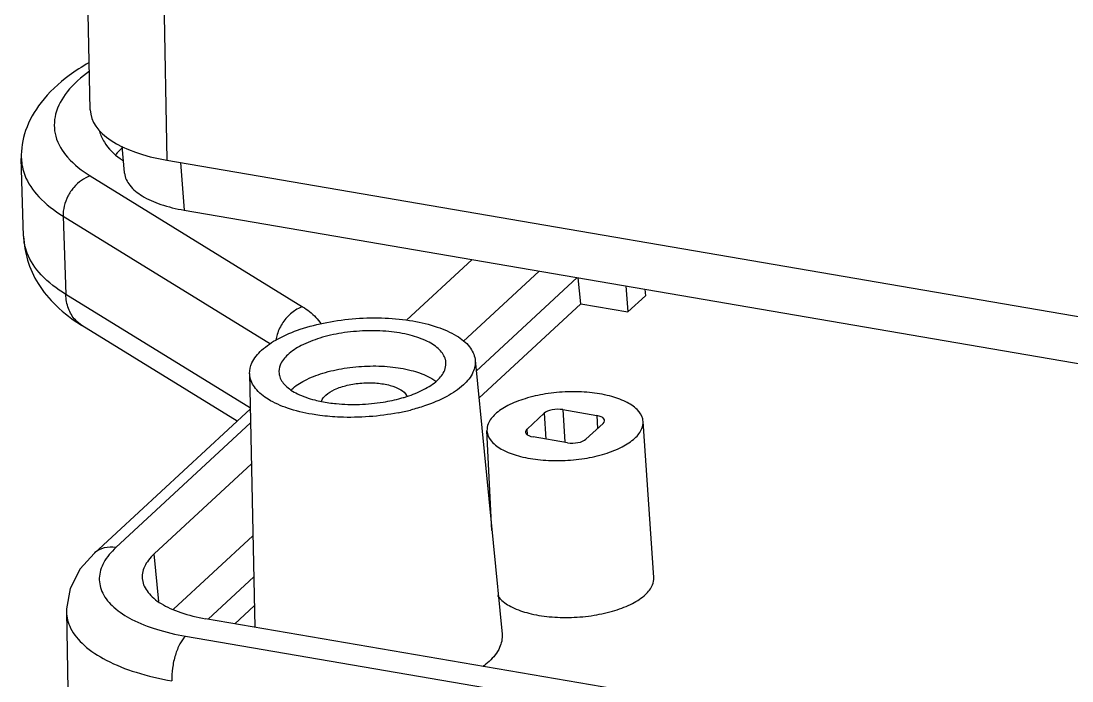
# Model space of a CAD drawing. Header units: millimetres. Extents: x 1603 to 1978, y -231 to 30.
# Drawn here: x 1751.54 to 1772.71, y -196.96 to -183.68 of the extents above; entities that cross this region are included whole.
import ezdxf

# ---------------------------------------------------------------- set-up
doc = ezdxf.new("R2010")
doc.units = ezdxf.units.MM

# ---------------------------------------------------------------- blocks, each defined once
blk = doc.blocks.new('*u142')
at = {"color": 7, "linetype": 'Continuous'}
for p, q in [((-112.437, 52.504), (-112.995, 80.651)), ((-110.787, 79.202), (-110.229, 51.06)), ((-111.532, 51.46), (-111.458, 50.706)), ((-114.352, 48.872), (-114.419, 51.108)), ((-110.229, 51.06), (-26.26, 36.684)), ((-109.839, 50.993), (-109.733, 49.623)), ((-112.435, 50.608), (-106.326, 46.848)), ((-109.733, 49.623), (-25.767, 35.247)), ((-113.216, 49.453), (-113.139, 47.202)), ((-113.216, 49.453), (-107.246, 45.778)), ((-103.333, 46.458), (-101.444, 48.204)), ((-101.708, 45.85), (-99.519, 47.874)), ((-101.332, 45), (-98.425, 47.687)), ((-98.327, 46.93), (-98.399, 47.682)), ((-107.83, 43.934), (-113.139, 47.202)), ((-97.023, 47.447), (-96.969, 46.697)), ((-96.483, 47.354), (-96.465, 47.164)), ((-98.327, 46.93), (-101.255, 44.222)), ((-98.327, 46.93), (-96.969, 46.697)), ((-96.969, 46.697), (-96.465, 47.164)), ((-108.211, 43.563), (-112.674, 46.31)), ((-101.363, 45.314), (-100.589, 37.433)), ((-107.85, 44.931), (-107.703, 37.637)), ((-107.83, 43.916), (-112.327, 39.758)), ((-98.844, 43.889), (-98.785, 42.95)), ((-98.844, 43.889), (-97.862, 43.721)), ((-99.871, 43.331), (-99.38, 43.785)), ((-99.38, 43.785), (-99.334, 43.044)), ((-97.862, 43.721), (-97.845, 43.346)), ((-96.223, 39.063), (-96.531, 43.55)), ((-107.822, 43.509), (-111.702, 39.922)), ((-100.882, 40.416), (-101.024, 43.285)), ((-99.86, 43.173), (-99.871, 43.331)), ((-97.683, 43.495), (-98.174, 43.041)), ((-98.71, 42.937), (-99.693, 43.105)), ((-110.594, 39.746), (-107.798, 42.33)), ((-110.038, 38.15), (-107.756, 40.26)), ((-110.466, 38.374), (-110.594, 39.746)), ((-109.048, 37.867), (-107.732, 39.083)), ((-107.716, 38.25), (-108.273, 37.735)), ((-113.122, 38.084), (-113.078, 35.839)), ((-25.153, 23.504), (-109.12, 37.879)), ((-109.692, 37.378), (-25.676, 22.994))]:
    blk.add_line(p, q, dxfattribs=at)
blk.add_lwpolyline([(-112.328, 39.758), (-112.722, 39.314), (-113.015, 38.752), (-113.122, 38.163), (-113.122, 38.084)], dxfattribs=at)
for centre, radius, start, end in [((-104.617, 48.286), 4.22, 285.3816, 287.0773), ((-104.562, 48.105), 4.031, 287.0808, 287.7698), ((-104.74, 49.855), 6.167, 282.4733, 284.2749), ((-104.829, 50.258), 6.579, 280.9633, 282.4754)]:
    blk.add_arc(centre, radius, start, end, dxfattribs=at)
for centre, major_axis, ratio, start_param, end_param in [((-108.44, 52.711), (3.995, 0.237), 0.436646, 3.124262, 4.22252), ((-99.023, 43.724), (0.399, 0.024), 0.436922, 1.08162, 2.652341), ((-98.04, 43.556), (0.399, 0.024), 0.436867, 5.793947, 7.364667), ((-99.514, 43.27), (0.399, 0.024), 0.436867, 2.652354, 4.223074), ((-98.531, 43.102), (0.399, 0.024), 0.436922, -2.059972, -0.489252)]:
    blk.add_ellipse(centre, major_axis=major_axis, ratio=ratio, start_param=start_param, end_param=end_param, dxfattribs=at)
for points, start_tangent, end_tangent in [([(-112.479, 53.861), (-113.046, 53.491), (-113.852, 52.719), (-114.295, 51.913), (-114.419, 51.108)], (-0.866286, -0.499548), (0.029875, -0.999554)), ([(-112.46, 53.617), (-113.1, 53.023), (-113.432, 52.386), (-113.429, 51.748), (-113.088, 51.143), (-112.435, 50.608)], (-0.811427, -0.584454), (0.851599, -0.524193)), ([(-112.168, 51.893), (-112.03, 51.576), (-111.579, 51.107), (-111.499, 51.05)], (0.253048, -0.967454), (0.823008, -0.568029)), ([(-111.529, 51.404), (-111.699, 51.227)], (-0.728608, -0.684931), (-0.649647, -0.760236)), ([(-114.418, 51.108), (-114.321, 50.632), (-113.917, 50.01), (-113.216, 49.453)], (0.035154, -0.999382), (0.851599, -0.524193)), ([(-112.435, 50.608), (-112.686, 50.48), (-112.908, 50.28), (-113.08, 50.025), (-113.186, 49.74), (-113.216, 49.453)], (-0.947593, -0.319479), (0.034451, -0.999406)), ([(-111.458, 50.706), (-111.455, 50.683), (-111.301, 50.34), (-110.944, 50.036), (-110.41, 49.791), (-109.733, 49.623)], (0.091035, -0.995848), (0.985659, -0.168751)), ([(-114.352, 48.872), (-114.239, 48.185), (-113.933, 47.513), (-113.415, 46.879), (-112.674, 46.31)], (0.029875, -0.999554), (0.851599, -0.524193)), ([(-113.139, 47.202), (-113.845, 47.764), (-114.253, 48.391), (-114.351, 48.872)], (-0.851599, 0.524193), (-0.035154, 0.999382)), ([(-112.674, 46.31), (-112.864, 46.468), (-113.061, 46.795), (-113.139, 47.202)], (-0.850727, 0.525608), (-0.034451, 0.999406)), ([(-106.326, 46.848), (-106.636, 46.676), (-106.892, 46.397), (-107.058, 46.052), (-107.094, 45.896)], (-0.947593, -0.319479), (-0.159282, -0.987233)), ([(-106.326, 46.848), (-105.942, 46.543), (-105.8, 46.361)], (0.851543, -0.524285), (0.532874, -0.846195)), ([(-107.508, 45.596), (-107.034, 45.926), (-106.394, 46.2), (-105.632, 46.398), (-104.8, 46.509), (-103.955, 46.523), (-103.154, 46.44), (-102.452, 46.265), (-101.897, 46.011), (-101.526, 45.695), (-101.366, 45.339), (-101.363, 45.314)], (0.734307, 0.678818), (0.091001, -0.995851)), ([(-102.202, 45.214), (-102.215, 45.326), (-102.384, 45.608), (-102.735, 45.85), (-103.233, 46.029), (-103.85, 46.135), (-104.519, 46.155), (-105.203, 46.09), (-105.832, 45.946), (-106.366, 45.731), (-106.756, 45.467)], (0.008072, 0.999967), (-0.734307, -0.678818)), ([(-107.85, 44.931), (-107.785, 45.231), (-107.508, 45.596)], (-0.011232, 0.999937), (0.734307, 0.678818)), ([(-106.756, 45.467), (-106.971, 45.172), (-107.005, 44.929)], (-0.734307, -0.678818), (0.101521, -0.994833)), ([(-106.646, 44.47), (-106.266, 44.729), (-105.744, 44.938), (-105.13, 45.079), (-104.462, 45.142), (-103.809, 45.122), (-103.208, 45.019), (-102.722, 44.844)], (0.734307, 0.678818), (0.897882, -0.440236)), ([(-102.454, 44.73), (-102.239, 45.025), (-102.202, 45.214)], (0.734307, 0.678818), (0.008072, 0.999967)), ([(-101.363, 45.314), (-101.425, 44.966), (-101.702, 44.601)], (0.091001, -0.995851), (-0.734307, -0.678818)), ([(-105.827, 43.723), (-106.056, 43.757), (-106.758, 43.932), (-107.313, 44.186), (-107.684, 44.502), (-107.845, 44.858), (-107.85, 44.931)], (-0.991588, 0.129431), (-0.011232, 0.999937)), ([(-107.005, 44.929), (-106.995, 44.871), (-106.826, 44.589), (-106.475, 44.347), (-105.977, 44.168), (-105.78, 44.123)], (0.101521, -0.994833), (0.98093, -0.194363)), ([(-102.722, 44.844), (-102.496, 44.709)], (0.897882, -0.440236), (0.802611, -0.596503)), ([(-105.663, 44.302), (-105.406, 44.467), (-105.042, 44.589), (-104.624, 44.653), (-104.189, 44.652), (-103.805, 44.586), (-103.504, 44.461), (-103.333, 44.297), (-103.322, 44.274)], (0.734307, 0.678818), (0.378845, -0.92546)), ([(-103.332, 44.266), (-102.844, 44.466), (-102.454, 44.73)], (0.952276, 0.305239), (0.734307, 0.678818)), ([(-101.702, 44.601), (-102.176, 44.271), (-102.816, 43.997), (-103.22, 43.879)], (-0.734307, -0.678818), (-0.96908, -0.246745)), ([(-105.781, 44.135), (-105.663, 44.302)], (0.309526, 0.950891), (0.734307, 0.678818)), ([(-105.78, 44.123), (-105.361, 44.062), (-104.692, 44.042), (-104.007, 44.107), (-103.498, 44.216)], (0.98093, -0.194363), (0.964152, 0.265351)), ([(-96.533, 43.55), (-96.543, 43.626), (-96.701, 43.889), (-97.03, 44.115), (-97.495, 44.283), (-98.072, 44.381), (-98.697, 44.401), (-99.337, 44.34), (-99.925, 44.205), (-100.423, 44.005), (-100.787, 43.757)], (-0.05502, 0.998485), (-0.734307, -0.678818)), ([(-103.578, 43.799), (-104.41, 43.688), (-105.255, 43.674), (-105.827, 43.723)], (-0.981723, -0.190315), (-0.991588, 0.129431)), ([(-100.787, 43.757), (-100.988, 43.482), (-101.022, 43.284)], (-0.734307, -0.678818), (0.036765, -0.999324)), ([(-96.767, 43.069), (-96.566, 43.344), (-96.533, 43.55)], (0.734307, 0.678818), (-0.05502, 0.998485)), ([(-101.022, 43.284), (-101.011, 43.201), (-100.853, 42.938), (-100.525, 42.711), (-100.06, 42.544), (-99.483, 42.445), (-98.857, 42.426), (-98.218, 42.486), (-97.63, 42.622), (-97.131, 42.822), (-96.767, 43.069)], (0.036765, -0.999324), (0.734307, 0.678818)), ([(-111.702, 39.922), (-112.034, 39.913), (-112.31, 39.774), (-112.327, 39.758)], (-0.985659, 0.168751), (-0.733228, -0.679983)), ([(-111.702, 39.922), (-112.047, 39.493), (-112.175, 39.049), (-112.078, 38.615), (-111.759, 38.211), (-111.236, 37.859), (-110.534, 37.577), (-109.692, 37.378)], (-0.734128, -0.679011), (0.985638, -0.168873)), ([(-110.594, 39.746), (-110.761, 39.563), (-110.875, 39.375), (-110.933, 39.185), (-110.939, 39.022)], (-0.734307, -0.678818), (0.096753, -0.995308)), ([(-110.939, 39.022), (-110.936, 38.997), (-110.881, 38.812), (-110.772, 38.635), (-110.61, 38.468), (-110.397, 38.315), (-110.136, 38.177), (-109.833, 38.057), (-109.12, 37.879)], (0.096753, -0.995308), (0.985659, -0.168751)), ([(-96.463, 38.573), (-96.258, 38.853), (-96.224, 39.063)], (0.734307, 0.678818), (-0.05502, 0.998485)), ([(-100.717, 38.546), (-100.629, 38.439), (-100.294, 38.208), (-99.819, 38.037), (-99.231, 37.936), (-98.594, 37.917), (-97.942, 37.979), (-97.342, 38.117), (-96.834, 38.32), (-96.463, 38.573)], (0.5557, -0.831383), (0.734307, 0.678818)), ([(-113.122, 38.084), (-113.002, 37.612), (-112.613, 37.119), (-111.975, 36.688), (-111.118, 36.339), (-110.086, 36.09)], (0.026246, -0.999656), (0.984856, -0.173376)), ([(-109.692, 37.378), (-109.856, 37.156), (-109.988, 36.835), (-110.069, 36.461), (-110.086, 36.091)], (-0.734307, -0.678818), (0.04544, -0.998967)), ([(-100.59, 37.433), (-100.658, 37.051), (-100.961, 36.653)], (0.091001, -0.995851), (-0.734307, -0.678818)), ([(-100.961, 36.653), (-101.146, 36.501)], (-0.734307, -0.678818), (-0.806146, -0.591717))]:
    blk.add_spline(points, degree=3, dxfattribs=dict(at, start_tangent=start_tangent, end_tangent=end_tangent))

msp = doc.modelspace()

# ---------------------------------------------------------------- block references
at = {"xscale": 0.7, "yscale": 0.7, "zscale": 0.7}
msp.add_blockref('*u142', (1831.641, -222.218), dxfattribs=at)

doc.saveas('drawing.dxf')
